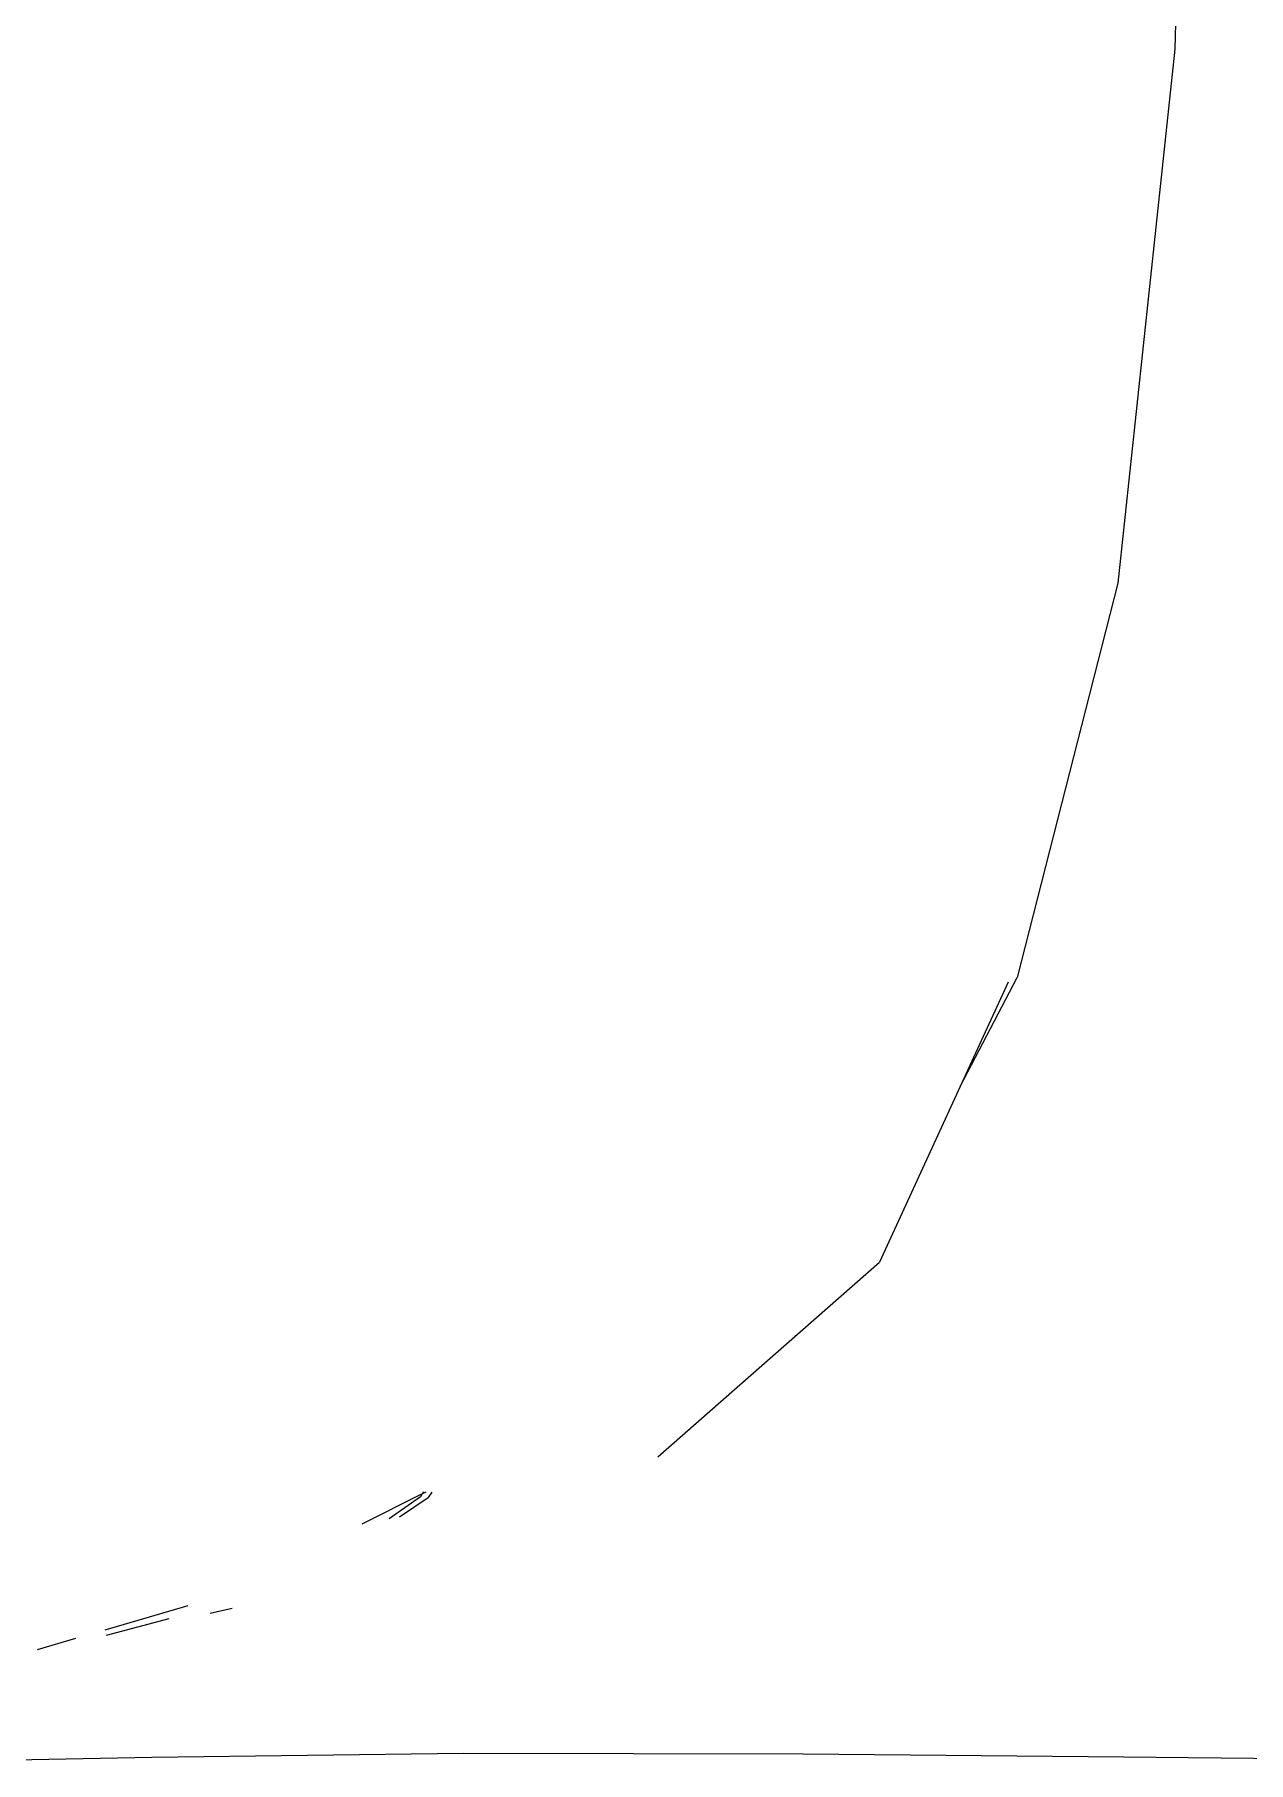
# Model space of a CAD drawing. Header units: millimetres. Extents: x -41292 to 298682, y -22072 to 33155.
# Drawn here: x 30676.3 to 30765.1, y -11097.4 to -10970.8 of the extents above; entities that cross this region are included whole.
import ezdxf

# ---------------------------------------------------------------- set-up
doc = ezdxf.new("R2010")
doc.units = ezdxf.units.MM

# ---------------------------------------------------------------- blocks, each defined once
blk = doc.blocks.new('rmfnasesx')
for p, q in [((58224.43, 4592.21), (58223.04, 4540.51)), ((58223.04, 4540.51), (58218.87, 4501.41)), ((58218.87, 4501.41), (58211.5, 4472.54)), ((58207.32, 4464.56), (58211.5, 4472.54)), ((58210.83, 4472.21), (58207.32, 4464.56)), ((58207.32, 4464.56), (58201.43, 4451.69)), ((58185.2, 4437.45), (58201.43, 4451.69)), ((58167.95, 4434.74), (58163.54, 4432.51)), ((58167.83, 4434.53), (58165.53, 4432.9)), ((58166.3, 4433.05), (58168.38, 4434.46)), ((58167.95, 4434.74), (58167.83, 4434.53)), ((58168.04, 4434.88), (58167.95, 4434.74)), ((58168.22, 4434.87), (58167.95, 4434.74)), ((58168.66, 4434.86), (58168.38, 4434.46)), ((58144.74, 4424.79), (58150.83, 4426.56)), ((58144.84, 4424.4), (58149.43, 4425.61)), ((58152.44, 4425.99), (58154.04, 4426.36)), ((58139.8, 4423.35), (58142.6, 4424.17)), ((58127.92, 4415.07), (58148.16, 4415.45)), ((58148.16, 4415.45), (58170.95, 4415.75)), ((58170.95, 4415.75), (58195.83, 4415.7)), ((58195.83, 4415.7), (58219.29, 4415.49)), ((58219.29, 4415.49), (58237.82, 4415.29))]:
    blk.add_line(p, q)

msp = doc.modelspace()

# ---------------------------------------------------------------- block references
msp.add_blockref('rmfnasesx', (-27463.27, -15512.43))

doc.saveas('drawing.dxf')
